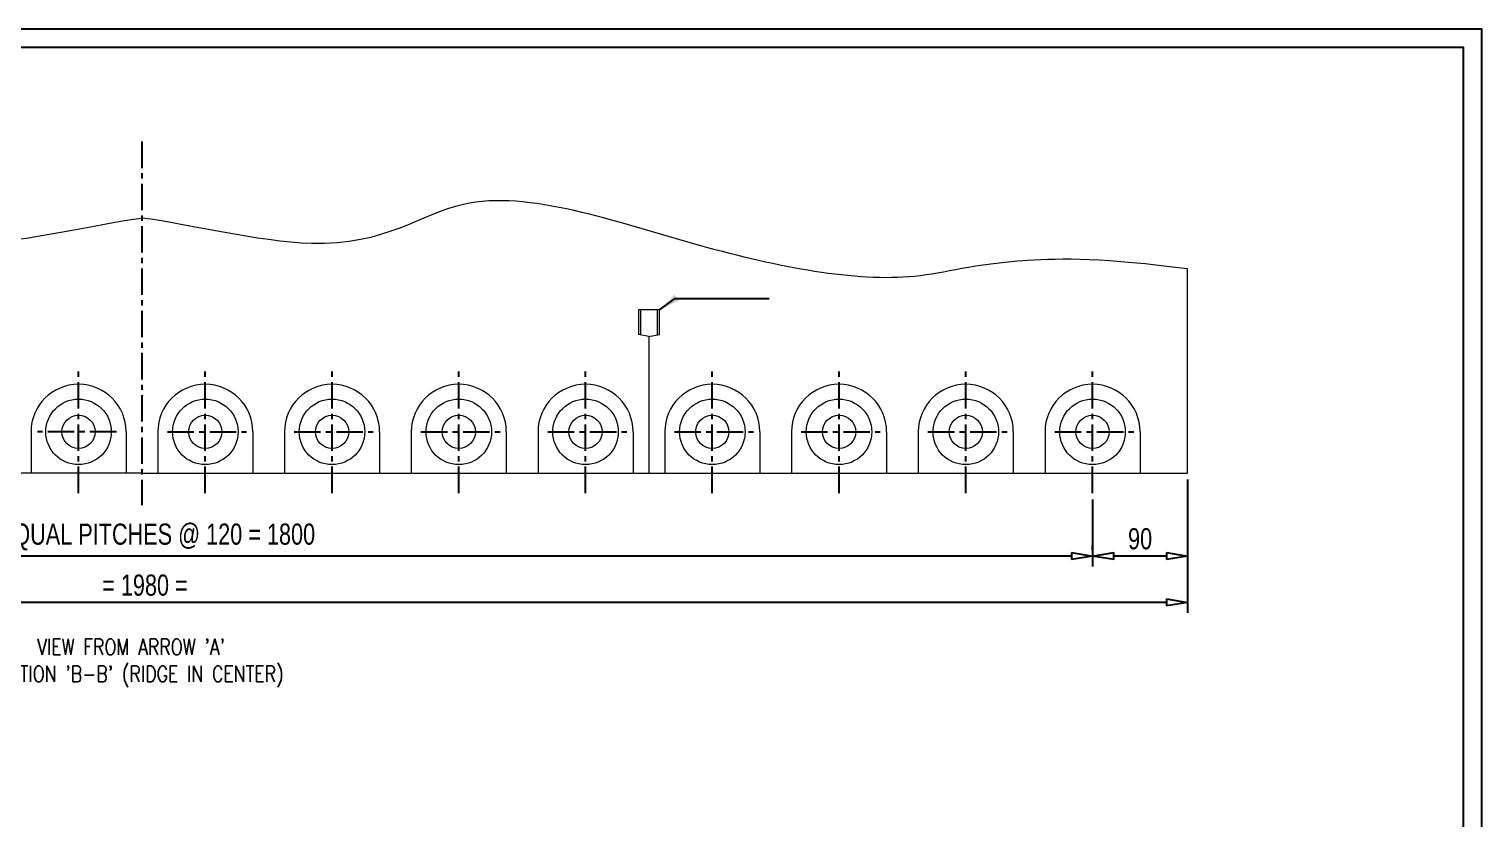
# Model space of a CAD drawing. Header units: millimetres. Extents: x 135002 to 160744, y 22203 to 27033.
# Drawn here: x 156179 to 156867, y 23761 to 24135 of the extents above; entities that cross this region are included whole.
import ezdxf

# ---------------------------------------------------------------- set-up
doc = ezdxf.new("R2010")
doc.units = ezdxf.units.MM
doc.header["$LTSCALE"] = 25
doc.linetypes.add('CENTER', pattern=[2, 1.25, -0.25, 0.25, -0.25])
doc.layers.get('0').update_dxf_attribs({"linetype": 'CONTINUOUS'})
doc.layers.get('Defpoints').update_dxf_attribs({"linetype": 'CONTINUOUS'})
doc.layers.add('04 DIMENSION', color=7, linetype='CONTINUOUS', lineweight=18)
doc.styles.add('DIM-1', font='swisscl.ttf')
doc.styles.add('ROMANC', font='romanc', dxfattribs={"height": 1050})
doc.dimstyles.new('DIM-1', dxfattribs={"dimscale": 5, "dimtxt": 2, "dimasz": 2, "dimexe": 1, "dimexo": 0.6, "dimgap": 0.6, "dimtad": 1, "dimdec": 0, "dimzin": 0, "dimdsep": 46, "dimtxsty": 'DIM-1', "dimblk": 'CLOSEDBLANK', "dimcen": 0, "dimclrd": 8, "dimclre": 8, "dimclrt": 6, "dimadec": 0, "dimazin": 0, "dimtfac": 1, "dimtdec": 0, "dimtmove": 1, "dimatfit": 0, "dimfxl": 1, "dimtolj": 1, "dimtzin": 0, "dimarcsym": 1})

# ---------------------------------------------------------------- blocks, each defined once
blk = doc.blocks.new('_ClosedBlank')
at = {"color": 0, "linetype": 'ByBlock', "lineweight": -2}
for p, q in [((-1, 0.167), (0, 0)), ((-1, 0.167), (-1, -0.167)), ((0, 0), (-1, -0.167))]:
    blk.add_line(p, q, dxfattribs=at)
blk = doc.blocks.new('*D724')
at = {"layer": '04 DIMENSION', "color": 8, "linetype": 'Continuous', "lineweight": -2, "transparency": 16777216}
for p, q in [((155782.47, 23912.34), (155782.47, 23880.55)), ((156682.47, 23888.55), (156682.47, 23890.55))]:
    blk.add_line(p, q, dxfattribs=at)
at = {"layer": '04 DIMENSION', "color": 8, "lineweight": -2, "transparency": 16777216}
blk.add_line((156672.47, 23885.55), (155792.47, 23885.55), dxfattribs=at)
at = {"layer": 'Defpoints', "color": 0, "transparency": 16777216}
for p in [(155782.47, 23915.34), (155782.47, 23885.55), (156682.47, 23885.55)]:
    blk.add_point(p, dxfattribs=at)
at = {"layer": '04 DIMENSION', "color": 8, "lineweight": -2, "transparency": 16777216, "xscale": 10, "yscale": 10, "zscale": 10, "rotation": 180}
blk.add_blockref('_ClosedBlank', (155782.47, 23885.55), dxfattribs=at)
at = {"layer": '04 DIMENSION', "color": 8, "lineweight": -2, "transparency": 16777216, "xscale": 10, "yscale": 10, "zscale": 10}
blk.add_blockref('_ClosedBlank', (156682.47, 23885.55), dxfattribs=at)
at = {"layer": '04 DIMENSION', "color": 6, "transparency": 16777216, "insert": (156232.47, 23894.56), "char_height": 10, "attachment_point": 5, "style": 'DIM-1'}
blk.add_mtext('\\A1;15 EQUAL PITCHES @ 120 = 1800', dxfattribs=at)
blk = doc.blocks.new('*D725')
at = {"layer": '04 DIMENSION', "color": 8, "linetype": 'Continuous', "lineweight": -2, "transparency": 16777216}
for p, q in [((155737.47, 23921.82), (155737.47, 23858.62)), ((156727.47, 23921.82), (156727.47, 23858.62))]:
    blk.add_line(p, q, dxfattribs=at)
at = {"layer": '04 DIMENSION', "color": 8, "lineweight": -2, "transparency": 16777216}
blk.add_line((156717.47, 23863.62), (155747.47, 23863.62), dxfattribs=at)
at = {"layer": 'Defpoints', "color": 0, "transparency": 16777216}
for p in [(155737.47, 23924.82), (156727.47, 23924.82), (155737.47, 23863.62)]:
    blk.add_point(p, dxfattribs=at)
at = {"layer": '04 DIMENSION', "color": 8, "lineweight": -2, "transparency": 16777216, "xscale": 10, "yscale": 10, "zscale": 10, "rotation": 180}
blk.add_blockref('_ClosedBlank', (155737.47, 23863.62), dxfattribs=at)
at = {"layer": '04 DIMENSION', "color": 8, "lineweight": -2, "transparency": 16777216, "xscale": 10, "yscale": 10, "zscale": 10}
blk.add_blockref('_ClosedBlank', (156727.47, 23863.62), dxfattribs=at)
at = {"layer": '04 DIMENSION', "color": 6, "transparency": 16777216, "insert": (156232.47, 23871.74), "char_height": 10, "attachment_point": 5, "style": 'DIM-1'}
blk.add_mtext('\\A1; = 1980 =', dxfattribs=at)
blk = doc.blocks.new('*D719')
at = {"layer": '04 DIMENSION', "color": 8, "linetype": 'Continuous', "lineweight": -2, "transparency": 16777216}
for p, q in [((156727.47, 23921.82), (156727.47, 23880.55)), ((156682.47, 23912.34), (156682.47, 23880.55))]:
    blk.add_line(p, q, dxfattribs=at)
at = {"layer": '04 DIMENSION', "color": 8, "lineweight": -2, "transparency": 16777216}
blk.add_line((156717.47, 23885.55), (156692.47, 23885.55), dxfattribs=at)
at = {"layer": 'Defpoints', "color": 0, "transparency": 16777216}
for p in [(156727.47, 23924.82), (156682.47, 23915.34), (156682.47, 23885.55)]:
    blk.add_point(p, dxfattribs=at)
at = {"layer": '04 DIMENSION', "color": 8, "lineweight": -2, "transparency": 16777216, "xscale": 10, "yscale": 10, "zscale": 10, "rotation": 180}
blk.add_blockref('_ClosedBlank', (156682.47, 23885.55), dxfattribs=at)
at = {"layer": '04 DIMENSION', "color": 8, "lineweight": -2, "transparency": 16777216, "xscale": 10, "yscale": 10, "zscale": 10}
blk.add_blockref('_ClosedBlank', (156727.47, 23885.55), dxfattribs=at)
at = {"layer": '04 DIMENSION', "color": 6, "transparency": 16777216, "insert": (156704.97, 23893.67), "char_height": 10, "attachment_point": 5, "style": 'DIM-1'}
blk.add_mtext('\\A1;90', dxfattribs=at)

msp = doc.modelspace()

# ---------------------------------------------------------------- linework, layer by layer
at = {"color": 1, "linetype": 'CENTER', "ltscale": 0.4}
for p, q in [((156232.466, 24081.633), (156232.466, 23909.563)), ((156232.466, 24081.633), (156232.466, 23909.563)), ((156202.466, 23915.344), (156202.466, 23973.296)), ((156202.466, 23915.344), (156202.466, 23973.296)), ((156262.466, 23915.344), (156262.466, 23973.296)), ((156262.466, 23915.344), (156262.466, 23973.296)), ((156322.466, 23915.344), (156322.466, 23973.296)), ((156322.466, 23915.344), (156322.466, 23973.296)), ((156382.466, 23915.344), (156382.466, 23973.296)), ((156382.466, 23915.344), (156382.466, 23973.296)), ((156442.466, 23915.344), (156442.466, 23973.296)), ((156442.466, 23915.344), (156442.466, 23973.296)), ((156502.466, 23915.344), (156502.466, 23973.296)), ((156502.466, 23915.344), (156502.466, 23973.296)), ((156562.466, 23915.344), (156562.466, 23973.296)), ((156562.466, 23915.344), (156562.466, 23973.296)), ((156622.466, 23915.344), (156622.466, 23973.296)), ((156622.466, 23915.344), (156622.466, 23973.296)), ((156682.466, 23915.344), (156682.466, 23973.296)), ((156682.466, 23915.344), (156682.466, 23973.296)), ((156220.377, 23944.32), (156182.962, 23944.32)), ((156220.377, 23944.32), (156182.962, 23944.32)), ((156244.555, 23944.32), (156281.97, 23944.32)), ((156244.555, 23944.32), (156281.97, 23944.32)), ((156304.555, 23944.32), (156341.97, 23944.32)), ((156304.555, 23944.32), (156341.97, 23944.32)), ((156364.555, 23944.32), (156401.97, 23944.32)), ((156364.555, 23944.32), (156401.97, 23944.32)), ((156424.555, 23944.32), (156461.97, 23944.32)), ((156424.555, 23944.32), (156461.97, 23944.32)), ((156484.555, 23944.32), (156521.97, 23944.32)), ((156484.555, 23944.32), (156521.97, 23944.32)), ((156544.555, 23944.32), (156581.97, 23944.32)), ((156544.555, 23944.32), (156581.97, 23944.32)), ((156604.555, 23944.32), (156641.97, 23944.32)), ((156604.555, 23944.32), (156641.97, 23944.32)), ((156664.555, 23944.32), (156701.97, 23944.32)), ((156664.555, 23944.32), (156701.97, 23944.32))]:
    msp.add_line(p, q, dxfattribs=at)
for points in [[(155598.745, 23233.147), (156866.793, 23233.147), (156866.793, 24134.874), (155598.745, 24134.874)], [(155607.496, 23241.898), (156858.041, 23241.898), (156858.041, 24126.122), (155607.496, 24126.122)]]:
    msp.add_lwpolyline(points, close=True)
at = {"layer": '04 DIMENSION'}
for p, q in [((156727.466, 23924.82), (156727.466, 24021.378)), ((156727.466, 23924.82), (156727.466, 24021.378)), ((156467.466, 24001.979), (156467.466, 23990.361)), ((156477.466, 24001.979), (156467.466, 24001.979)), ((156467.466, 24001.979), (156467.466, 23990.361)), ((156477.466, 24001.979), (156467.466, 24001.979)), ((156468.466, 24001.979), (156468.466, 23990.185)), ((156468.466, 24001.979), (156468.466, 23990.185)), ((156476.466, 23990.185), (156476.466, 24001.979)), ((156476.466, 23990.185), (156476.466, 24001.979)), ((156477.466, 23990.361), (156477.466, 24001.979)), ((156477.466, 23990.361), (156477.466, 24001.979)), ((156472.466, 23989.479), (156467.466, 23990.361)), ((156472.466, 23989.479), (156467.466, 23990.361)), ((156472.466, 23989.479), (156477.466, 23990.361)), ((156472.466, 23989.479), (156477.466, 23990.361)), ((156472.466, 23989.479), (156472.466, 23924.82)), ((156472.466, 23989.479), (156472.466, 23924.82)), ((156179.966, 23944.32), (156179.966, 23924.82)), ((156179.966, 23944.32), (156179.966, 23924.82)), ((156224.966, 23944.32), (156224.966, 23924.82)), ((156224.966, 23944.32), (156224.966, 23924.82)), ((156239.966, 23944.32), (156239.966, 23924.82)), ((156239.966, 23944.32), (156239.966, 23924.82)), ((156284.966, 23944.32), (156284.966, 23924.82)), ((156284.966, 23944.32), (156284.966, 23924.82)), ((156299.966, 23944.32), (156299.966, 23924.82)), ((156299.966, 23944.32), (156299.966, 23924.82)), ((156344.966, 23944.32), (156344.966, 23924.82)), ((156344.966, 23944.32), (156344.966, 23924.82)), ((156359.966, 23944.32), (156359.966, 23924.82)), ((156359.966, 23944.32), (156359.966, 23924.82)), ((156404.966, 23944.32), (156404.966, 23924.82)), ((156404.966, 23944.32), (156404.966, 23924.82)), ((156419.966, 23944.32), (156419.966, 23924.82)), ((156419.966, 23944.32), (156419.966, 23924.82)), ((156464.966, 23944.32), (156464.966, 23924.82)), ((156464.966, 23944.32), (156464.966, 23924.82)), ((156479.966, 23944.32), (156479.966, 23924.82)), ((156479.966, 23944.32), (156479.966, 23924.82)), ((156524.966, 23944.32), (156524.966, 23924.82)), ((156524.966, 23944.32), (156524.966, 23924.82)), ((156539.966, 23944.32), (156539.966, 23924.82)), ((156539.966, 23944.32), (156539.966, 23924.82)), ((156584.966, 23944.32), (156584.966, 23924.82)), ((156584.966, 23944.32), (156584.966, 23924.82)), ((156599.966, 23944.32), (156599.966, 23924.82)), ((156599.966, 23944.32), (156599.966, 23924.82)), ((156644.966, 23944.32), (156644.966, 23924.82)), ((156644.966, 23944.32), (156644.966, 23924.82)), ((156659.966, 23944.32), (156659.966, 23924.82)), ((156659.966, 23944.32), (156659.966, 23924.82)), ((156704.966, 23944.32), (156704.966, 23924.82)), ((156704.966, 23944.32), (156704.966, 23924.82)), ((156232.466, 23924.82), (155737.466, 23924.82)), ((156232.466, 23924.82), (155737.466, 23924.82)), ((156232.466, 23924.82), (156727.466, 23924.82)), ((156232.466, 23924.82), (156727.466, 23924.82))]:
    msp.add_line(p, q, dxfattribs=at)
for centre, radius in [((156202.466, 23944.32), 15.5), ((156202.466, 23944.32), 15.5), ((156262.466, 23944.32), 15.5), ((156262.466, 23944.32), 15.5), ((156322.466, 23944.32), 15.5), ((156322.466, 23944.32), 15.5), ((156382.466, 23944.32), 15.5), ((156382.466, 23944.32), 15.5), ((156442.466, 23944.32), 15.5), ((156442.466, 23944.32), 15.5), ((156502.466, 23944.32), 15.5), ((156502.466, 23944.32), 15.5), ((156562.466, 23944.32), 15.5), ((156562.466, 23944.32), 15.5), ((156622.466, 23944.32), 15.5), ((156622.466, 23944.32), 15.5), ((156682.466, 23944.32), 15.5), ((156682.466, 23944.32), 15.5), ((156202.466, 23944.32), 7.875), ((156202.466, 23944.32), 7.875), ((156262.466, 23944.32), 7.875), ((156262.466, 23944.32), 7.875), ((156322.466, 23944.32), 7.875), ((156322.466, 23944.32), 7.875), ((156382.466, 23944.32), 7.875), ((156382.466, 23944.32), 7.875), ((156442.466, 23944.32), 7.875), ((156442.466, 23944.32), 7.875), ((156502.466, 23944.32), 7.875), ((156502.466, 23944.32), 7.875), ((156562.466, 23944.32), 7.875), ((156562.466, 23944.32), 7.875), ((156622.466, 23944.32), 7.875), ((156622.466, 23944.32), 7.875), ((156682.466, 23944.32), 7.875), ((156682.466, 23944.32), 7.875)]:
    msp.add_circle(centre, radius, dxfattribs=at)
for centre in [(156202.466, 23944.32), (156202.466, 23944.32), (156262.466, 23944.32), (156262.466, 23944.32), (156322.466, 23944.32), (156322.466, 23944.32), (156382.466, 23944.32), (156382.466, 23944.32), (156442.466, 23944.32), (156442.466, 23944.32), (156502.466, 23944.32), (156502.466, 23944.32), (156562.466, 23944.32), (156562.466, 23944.32), (156622.466, 23944.32), (156622.466, 23944.32), (156682.466, 23944.32), (156682.466, 23944.32)]:
    msp.add_arc(centre, 22.5, 0, 180, dxfattribs=at)
for points in [[(155737.466, 24021.378), (155776.435, 24026.582), (155832.013, 24026.191), (155875.44, 24011.31), (155971.618, 24030.009), (156077.368, 24069.101), (156128.468, 24021.878), (156211.92, 24042.878), (156232.466, 24045.483)], [(155737.466, 24021.378), (155776.435, 24026.582), (155832.013, 24026.191), (155875.44, 24011.31), (155971.618, 24030.009), (156077.368, 24069.101), (156128.468, 24021.878), (156211.92, 24042.878), (156232.466, 24045.483)], [(156727.466, 24021.378), (156688.497, 24026.582), (156632.919, 24026.191), (156589.492, 24011.31), (156493.314, 24030.009), (156387.564, 24069.101), (156336.463, 24021.878), (156253.012, 24042.878), (156232.466, 24045.483)], [(156727.466, 24021.378), (156688.497, 24026.582), (156632.919, 24026.191), (156589.492, 24011.31), (156493.314, 24030.009), (156387.564, 24069.101), (156336.463, 24021.878), (156253.012, 24042.878), (156232.466, 24045.483)]]:
    msp.add_open_spline(points, degree=3, knots=[86.2999885, 86.2999885, 86.2999885, 86.2999885, 151.5023635, 259.5482511, 464.1142551, 690.4795572, 844.0967763, 953.3777368, 953.3777368, 953.3777368, 953.3777368], dxfattribs=at)

# ---------------------------------------------------------------- texts
at = {"layer": '04 DIMENSION', "style": 'ROMANC', "width": 0.8}
for s, p in [("VIEW FROM ARROW 'A'", (156182.869, 23838.843)), ("VIEW FROM ARROW 'A'", (156182.869, 23838.843)), ("SECTION 'B-B' (RIDGE IN CENTER)", (156159.209, 23826.06))]:
    msp.add_text(s, height=7.5, dxfattribs=at).set_placement(p)

# ---------------------------------------------------------------- dimensions: what is measured, and where the dimension line sits
at = {"layer": '04 DIMENSION'}
for base, p1, p2, text, picture, middle in [((155782.466, 23885.547), (156682.466, 23885.547), (155782.466, 23915.344), '15 EQUAL PITCHES @ 120 = 1800', '*D724', (156232.466, 23894.559)), ((155737.466, 23863.616), (156727.466, 23924.82), (155737.466, 23924.82), ' = 1980 =', '*D725', (156232.466, 23871.737)), ((156682.466, 23885.547), (156727.466, 23924.82), (156682.466, 23915.344), '90', '*D719', (156704.966, 23893.668))]:
    dim = msp.add_linear_dim(base=base, p1=p1, p2=p2, text=text, dimstyle='DIM-1', dxfattribs=at)
    dim.commit()
    dim.dimension.update_dxf_attribs({"geometry": picture, "text_midpoint": middle})

# ---------------------------------------------------------------- leaders
msp.add_leader([(156477.466, 24001.979), (156484.829, 24007.385), (156529.454, 24007.385)], dimstyle='DIM-1', dxfattribs=at)
msp.add_leader([(156477.466, 24001.979), (156484.829, 24007.385), (156529.454, 24007.385)], dimstyle='DIM-1', dxfattribs=at)

doc.saveas('drawing.dxf')
